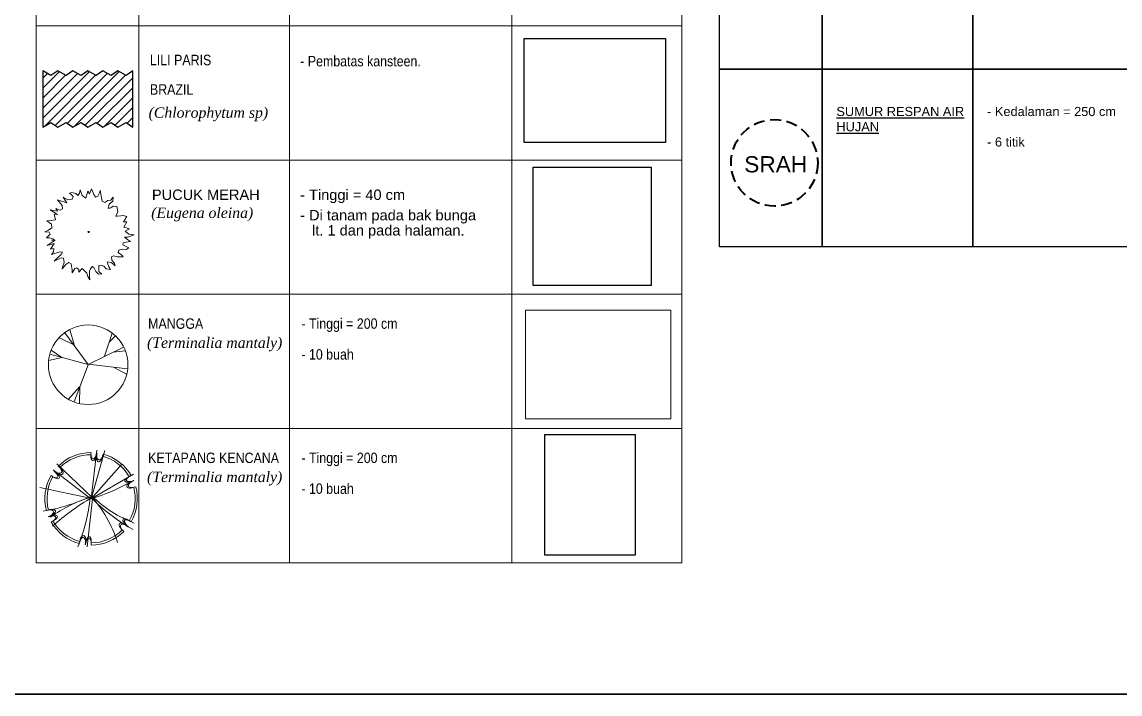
# Model space of a CAD drawing. Header units: millimetres. Extents: x -11 to 1625, y -267 to 180.
# Drawn here: x 869.45 to 894.19, y 119 to 134.15 of the extents above; entities that cross this region are included whole.
import ezdxf
from ezdxf.enums import TextEntityAlignment as Align

# ---------------------------------------------------------------- set-up
doc = ezdxf.new("R2010")
doc.units = ezdxf.units.MM
doc.linetypes.add('DASHED2', pattern=[0.375, 0.25, -0.125])
for name, color, linetype, lineweight in [('1', 1, 'Continuous', 40), ('GRS KOP', 1, 'Continuous', 35), ('kop', 7, 'Continuous', 20), ('not', 7, 'Continuous', 20), ('POHON', 84, 'Continuous', 0), ('TEXT KETERANGAN', 7, 'Continuous', 9), ('Trees', 62, 'Continuous', 18), ('u', 6, 'Continuous', 20)]:
    doc.layers.add(name, color=color, linetype=linetype, lineweight=lineweight)
doc.styles.add('ATTR', font='romans.shx', dxfattribs={"width": 0.8, "height": 1.735066})
doc.styles.add('BARU', font='complex.shx')
doc.styles.get("Standard").update_dxf_attribs({"font": 'ARIALUNI.TTF'})
doc.dimstyles.new('SK100', dxfattribs={"dimtxt": 0.25, "dimasz": 0.1, "dimexe": 0.1, "dimexo": 0, "dimgap": 0.15, "dimtad": 1, "dimdec": 0, "dimlfac": 100, "dimzin": 12, "dimdsep": 46, "dimtxsty": 'Standard', "dimblk": 'BULAT', "dimcen": 0.1, "dimclrd": 256, "dimclre": 256, "dimclrt": 256, "dimadec": 0, "dimazin": 3, "dimtfac": 1, "dimtdec": 0, "dimtofl": 0, "dimtmove": 0, "dimatfit": 3, "dimldrblk": 'BULAT', "dimfxl": 0, "dimtolj": 1, "dimtzin": 0, "dimlwd": -1, "dimlwe": -1, "dimarcsym": 0})
picture_1 = doc.add_image_def('image3.jpg', size_in_pixel=(300, 300))
picture_2 = doc.add_image_def('image4.jpg', size_in_pixel=(194, 259))
picture_3 = doc.add_image_def('image5.jpg', size_in_pixel=(796, 586))
picture_4 = doc.add_image_def('image8.jpg', size_in_pixel=(640, 480))

# ---------------------------------------------------------------- blocks, each defined once
blk = doc.blocks.new('kop')
at = {"layer": 'GRS KOP'}
blk.add_lwpolyline([(1, 54), (83, 54), (83, 1), (1, 1)], close=True, dxfattribs=at)
at = {"layer": 'kop', "style": 'BARU', "flags": 4}
for p, height in [((73.8, 5.4), 0.35), ((80.303, 5.382), 0.25), ((73.8, 4.9), 0.35), ((80.303, 4.882), 0.25), ((73.8, 4.4), 0.35), ((80.303, 4.382), 0.25)]:
    blk.add_attdef('-', p, '', height=height, dxfattribs=at)
at = {"layer": 'kop', "flags": 4}
for tag, p in [('AR-00', (78.057, 2.648)), ('00', (81.238, 2.647))]:
    blk.add_attdef(tag, text='', height=0.35, dxfattribs=at).set_placement(p, align=Align.MIDDLE)
blk = doc.blocks.new('pohon6')
for points in [[(0, 0.2664), (-0.0134, 0.2471), (-0.0184, 0.2321), (-0.0235, 0.2106), (-0.0268, 0.202), (-0.0486, 0.2235), (-0.0821, 0.2299), (-0.0922, 0.2084), (-0.0888, 0.1912), (-0.0905, 0.174), (-0.114, 0.1891), (-0.1223, 0.217), (-0.1458, 0.2299), (-0.1341, 0.2084), (-0.1374, 0.1891), (-0.1324, 0.1676), (-0.1475, 0.1547), (-0.1793, 0.1611), (-0.2162, 0.1676), (-0.2061, 0.1611), (-0.186, 0.1397), (-0.186, 0.1246), (-0.2045, 0.1203), (-0.2447, 0.1203), (-0.2196, 0.0967), (-0.2397, 0.0924), (-0.2028, 0.0645), (-0.2263, 0.0494), (-0.2631, 0.0494), (-0.2447, 0.0387), (-0.2363, 0.0236), (-0.2514, 0.015), (-0.2665, -0.0064), (-0.2682, -0.0215), (-0.2598, -0.015), (-0.2397, -0.0064), (-0.2263, -0.0193), (-0.233, -0.0451), (-0.2598, -0.0666), (-0.2162, -0.058), (-0.2564, -0.1074), (-0.2129, -0.0924), (-0.1911, -0.0988), (-0.1894, -0.1139), (-0.2078, -0.1375), (-0.1894, -0.1332), (-0.2129, -0.174), (-0.1693, -0.1397), (-0.1793, -0.159), (-0.1425, -0.1633), (-0.1475, -0.1912), (-0.1559, -0.217), (-0.1257, -0.1977), (-0.1039, -0.2041), (-0.0972, -0.2278), (-0.0955, -0.2535), (-0.0838, -0.2299), (-0.0687, -0.2278), (-0.0553, -0.2578), (-0.0486, -0.2406), (-0.0302, -0.217), (-0.0302, -0.2342), (-0.0218, -0.2127), (-0.0084, -0.2707), (-0.005, -0.2256), (0.0201, -0.26), (0.0235, -0.2385), (0.0436, -0.2492), (0.0536, -0.2664), (0.057, -0.2106), (0.0654, -0.1955), (0.0771, -0.2084), (0.0855, -0.2321), (0.1006, -0.2664), (0.0955, -0.217), (0.1039, -0.2041), (0.1307, -0.2106), (0.1542, -0.2299), (0.1626, -0.2364), (0.1458, -0.2041), (0.1408, -0.1826), (0.1542, -0.1719), (0.1927, -0.1783), (0.2095, -0.1848), (0.1894, -0.159), (0.1894, -0.1483), (0.2045, -0.1375), (0.2212, -0.144), (0.2061, -0.116), (0.2447, -0.0988), (0.2665, -0.101), (0.2916, -0.0967), (0.2631, -0.0881), (0.238, -0.0795), (0.2279, -0.0688), (0.2179, -0.0537), (0.2263, -0.0451), (0.2548, -0.043), (0.2782, -0.0322), (0.2832, -0.0129)], [(0.2849, -0.0129), (0.2615, -0.0236), (0.2481, -0.0193), (0.2279, -0.0107), (0.2296, 0.0043), (0.243, 0.0172), (0.2631, 0.0258), (0.2765, 0.0494), (0.2564, 0.0451), (0.2397, 0.0451), (0.2246, 0.0494), (0.2363, 0.0688), (0.2548, 0.0795), (0.2665, 0.0859), (0.2464, 0.0859), (0.2246, 0.0774), (0.2045, 0.0838), (0.2028, 0.0988), (0.2179, 0.1203), (0.2296, 0.1526), (0.2179, 0.1483), (0.1944, 0.1332), (0.181, 0.1418), (0.1827, 0.1654), (0.1927, 0.1869), (0.1894, 0.2063), (0.176, 0.1934), (0.1592, 0.1783), (0.1475, 0.1848), (0.1492, 0.202), (0.1559, 0.2321), (0.1374, 0.217), (0.1173, 0.2063), (0.124, 0.2235), (0.1257, 0.2686), (0.1089, 0.2385), (0.0821, 0.2235), (0.0788, 0.2535), (0.057, 0.2235), (0.0318, 0.2535), (0.0235, 0.2342), (0, 0.2664)]]:
    blk.add_lwpolyline(points)
blk.add_lwpolyline([(0.0017, 0.0086), (0, 0), (0.0084, 0.0021), (0.0101, 0.0064)], close=True)
blk = doc.blocks.new('Deciduous Tree 13 PV')
at = {"layer": 'POHON'}
for p, q in [((-0.266, 0.38), (-0.347, 0.655)), ((-0.271, 0.374), (-0.538, 0.509)), ((0.001, 0.001), (-0.438, 0.6)), ((0.311, 0.16), (0.454, 0.594)), ((0.401, 0.429), (0.511, 0.539)), ((-0.495, 0.136), (-0.695, 0.276)), ((0.001, 0.001), (0.664, 0.332)), ((0.473, 0.234), (0.697, 0.264)), ((-0.49, 0.136), (-0.748, 0.081)), ((0.001, 0.001), (-0.724, 0.197)), ((0, 0), (-0.261, -0.702)), ((0.001, 0.008), (0.74, -0.078)), ((0.478, -0.047), (0.721, -0.176)), ((-0.161, -0.414), (-0.376, -0.653)), ((-0.156, -0.414), (-0.166, -0.726))]:
    blk.add_line(p, q, dxfattribs=at)
blk.add_circle((0, 0), 0.75, dxfattribs=at)
at = {"layer": 'POHON', "style": 'ATTR', "width": 0.8, "flags": 9}
blk.add_attdef('ESTCODE', (0.001, 0.001), '', height=0.000003, rotation=180, dxfattribs=at)
blk = doc.blocks.new('POH1')
for p, q in [((0.05, -0.21), (0.81, 6.36)), ((0.05, -0.21), (1.89, 6.3)), ((0.13, 0.02), (-4.57, 4.49)), ((0.02, -0.21), (-5.08, 3.7)), ((0.05, -0.21), (4.16, 4.43)), ((0.05, -0.21), (5.8, 3.13)), ((-0.06, -0.14), (-6.86, 1.32))]:
    blk.add_line(p, q)
for centre, radius, start, end in [((0.05, -0.21), 6.25, 90, 135.0227), ((0.05, -0.21), 6.25, 82.7502, 83.2278), ((0.05, -0.21), 5.96, 90, 135.0227), ((0.05, -0.21), 5.96, 82.7502, 83.2278), ((0.05, -0.21), 5.96, 30, 75.0227), ((0.05, -0.21), 6.25, 30, 75.0227), ((0.05, -0.21), 6.25, 142.7502, 143.2278), ((0.05, -0.21), 5.96, 142.7502, 143.2278), ((0.05, -0.21), 6.25, 150, 195.0227), ((0.05, -0.21), 5.96, 150, 195.0227), ((-7.08, 24.06), 25.29, 286.3556, 299.2634), ((0.05, -0.21), 5.96, 22.7502, 23.2278), ((0.05, -0.21), 6.25, 22.7502, 23.2278), ((-10.04, 21.28), 23.43, 278.8909, 295.051), ((5.31, -17.57), 18.35, 106.8033, 125.7765), ((-13.31, -11.55), 17.78, 17.8032, 41.5209), ((11.41, 11.39), 15.87, 224.9427, 249.6513), ((0.05, -0.21), 5.96, 330, 15.0227), ((0.05, -0.21), 6.25, 330, 15.0227), ((17.96, -30.23), 35.05, 120.5334, 131.3202), ((-25.72, 2.83), 25.82, 338.2739, 353.6202), ((297.19, -37.09), 299.21, 172.9262, 174.1748), ((17.56, 17.05), 24.47, 224.1559, 241.0585), ((0.05, -0.21), 6.25, 202.7502, 203.2278), ((0.05, -0.21), 5.96, 202.7502, 203.2278), ((0.05, -0.21), 6.25, 210, 255.0227), ((0.05, -0.21), 5.96, 210, 255.0227), ((0.05, -0.21), 5.96, 270, 315.0227), ((0.05, -0.21), 5.96, 322.7502, 323.2278), ((0.05, -0.21), 6.25, 322.7502, 323.2278), ((0.05, -0.21), 6.25, 270, 315.0227), ((0.05, -0.21), 6.25, 262.7502, 263.2278), ((0.05, -0.21), 5.96, 262.7502, 263.2278)]:
    blk.add_arc(centre, radius, start, end)
for centre, major_axis, ratio, start_param, end_param in [((0.41, 5.99), (-0.115, -0.809), 0.450725, 4.712389, 7.927948), ((1.24, 5.87), (-0.147, -0.833), 0.498328, 4.647864, 7.899063), ((0.39, 5.7), (-0.109, -0.771), 0.450725, 4.712389, 7.927948), ((1.19, 5.58), (-0.14, -0.794), 0.498328, 4.647864, 7.899063), ((-5.14, 3.21), (0.643, -0.504), 0.450725, 4.712389, 7.927948), ((-4.89, 3.05), (0.613, -0.48), 0.450725, 4.712389, 7.927948), ((-4.62, 3.86), (0.648, -0.544), 0.498328, 4.647864, 7.899063), ((-4.4, 3.67), (0.618, -0.518), 0.498328, 4.647864, 7.899063), ((5.34, 2.45), (-0.723, -0.291), 0.450725, 4.712389, 7.927948), ((5.6, 2.58), (-0.758, -0.305), 0.450725, 4.712389, 7.927948), ((5.63, 1.7), (-0.758, -0.276), 0.498328, 4.647864, 7.899063), ((5.9, 1.8), (-0.795, -0.29), 0.498328, 4.647864, 7.899063), ((-5.81, -2.21), (0.795, 0.29), 0.498328, 4.647864, 7.899063), ((-5.53, -2.11), (0.758, 0.276), 0.498328, 4.647864, 7.899063), ((-5.5, -2.99), (0.758, 0.305), 0.450725, 4.712389, 7.927948), ((-5.24, -2.86), (0.723, 0.291), 0.450725, 4.712389, 7.927948), ((4.99, -3.46), (-0.613, 0.48), 0.450725, 4.712389, 7.927948), ((4.49, -4.09), (-0.618, 0.518), 0.498328, 4.647864, 7.899063), ((4.71, -4.28), (-0.648, 0.544), 0.498328, 4.647864, 7.899063), ((5.23, -3.62), (-0.643, 0.504), 0.450725, 4.712389, 7.927948), ((-1.15, -6.28), (0.147, 0.833), 0.498328, 4.647864, 7.899063), ((-1.09, -5.99), (0.14, 0.794), 0.498328, 4.647864, 7.899063), ((-0.32, -6.4), (0.115, 0.809), 0.450725, 4.712389, 7.927948), ((-0.3, -6.11), (0.109, 0.771), 0.450725, 4.712389, 7.927948)]:
    blk.add_ellipse(centre, major_axis=major_axis, ratio=ratio, start_param=start_param, end_param=end_param)
blk.add_point((0.05, -0.21))
blk.add_point((0.05, -0.21))
blk = doc.blocks.new('BULAT')
for p, q in [((-1, 0), (1, 0)), ((0, -1), (0, 1))]:
    blk.add_line(p, q)
blk.add_circle((0, 0), 0.5)
blk = doc.blocks.new('*D3030')
at = {"layer": 'Defpoints', "color": 0}
for p in [(869.427, 149.253), (864.262, 121.834), (864.969, 121.701)]:
    blk.add_point(p, dxfattribs=at)
at = {"layer": 'u'}
for p, q in [((869.427, 149.253), (870.233, 149.101)), ((870.116, 149.022), (864.988, 121.799)), ((864.262, 121.834), (865.067, 121.682))]:
    blk.add_line(p, q, dxfattribs=at)
at = {"layer": 'u', "xscale": 0.1, "yscale": 0.1, "zscale": 0.1}
for p, rotation in [((870.134, 149.12), 79.33193220774305), ((864.969, 121.701), 259.331932207743)]:
    blk.add_blockref('BULAT', p, dxfattribs=dict(at, rotation=rotation))
at = {"layer": 'u', "insert": (867.279, 135.462), "char_height": 0.25, "attachment_point": 5, "rotation": 79.3319}
blk.add_mtext('\\A1;2790', dxfattribs=at)

msp = doc.modelspace()

# ---------------------------------------------------------------- hatches: boundary and pattern name
at = {"layer": 'Trees'}
h = msp.add_hatch(dxfattribs=at)
h.set_pattern_fill('ANSI31', color=256, scale=0.05, style=0)
h.set_pattern_definition([(45, (850.76392, 123.60492), (-0.1122532, 0.1122532), [])])
h.paths.add_polyline_path([(871.9492732, 133.0457748), (871.7976068, 132.9402307), (871.6105621, 133.0457748), (871.4588957, 132.9402307), (871.2718511, 133.0457748), (871.1201847, 132.9402307), (870.93314, 133.0457748), (870.7814736, 132.9402307), (870.5944289, 133.0457748), (870.4427625, 132.9402307), (870.2557178, 133.0457748), (870.1040515, 132.9402307), (869.9170068, 133.0457748), (869.9170068, 131.7805782), (870.1040515, 131.8861223), (870.2557178, 131.7805782), (870.4427625, 131.8861223), (870.5944289, 131.7805782), (870.7814736, 131.8861223), (870.93314, 131.7805782), (871.1201847, 131.8861223), (871.2718511, 131.7805782), (871.4588957, 131.8861223), (871.6105621, 131.7805782), (871.7976068, 131.8861223), (871.9492732, 131.7805782)])

# ---------------------------------------------------------------- linework, layer by layer
for points in [[(887.4828099, 133.0843598), (885.1679525, 133.0843598), (885.1679525, 137.0878622), (887.4828099, 137.0878622)], [(890.8788593, 133.0843598), (887.4828099, 133.0843598), (887.4828099, 137.0878622), (890.8788593, 137.0878622)], [(895.8849727, 133.0843598), (890.8788593, 133.0843598), (890.8788593, 137.0878622), (895.8849727, 137.0878622)], [(887.4828099, 129.0808574), (885.1679525, 129.0808574), (885.1679525, 133.0843598), (887.4828099, 133.0843598)], [(890.8788593, 129.0808574), (887.4828099, 129.0808574), (887.4828099, 133.0843598), (890.8788593, 133.0843598)], [(895.8849727, 129.0808574), (890.8788593, 129.0808574), (890.8788593, 133.0843598), (895.8849727, 133.0843598)]]:
    msp.add_lwpolyline(points, close=True)
at = {"color": 51}
msp.add_lwpolyline([(871.9492732, 133.0457748), (871.7976068, 132.9402307), (871.6105621, 133.0457748), (871.4588957, 132.9402307), (871.2718511, 133.0457748), (871.1201847, 132.9402307), (870.93314, 133.0457748), (870.7814736, 132.9402307), (870.5944289, 133.0457748), (870.4427625, 132.9402307), (870.2557178, 133.0457748), (870.1040515, 132.9402307), (869.9170068, 133.0457748), (869.9170068, 131.7805782), (870.1040515, 131.8861223), (870.2557178, 131.7805782), (870.4427625, 131.8861223), (870.5944289, 131.7805782), (870.7814736, 131.8861223), (870.93314, 131.7805782), (871.1201847, 131.8861223), (871.2718511, 131.7805782), (871.4588957, 131.8861223), (871.6105621, 131.7805782), (871.7976068, 131.8861223), (871.9492732, 131.7805782)], close=True, dxfattribs=at)
at = {"layer": '1', "linetype": 'DASHED2', "lineweight": 40}
msp.add_circle((886.4048758, 130.9724477), 0.9759981, dxfattribs=at)
at = {"layer": 'TEXT KETERANGAN'}
for points in [[(872.0851542, 134.0619332), (869.7702967, 134.0619332), (869.7702967, 137.0878622), (872.0851542, 137.0878622)], [(875.4812036, 134.0619332), (872.0851542, 134.0619332), (872.0851542, 137.0878622), (875.4812036, 137.0878622)], [(880.4873169, 134.0619332), (875.4812036, 134.0619332), (875.4812036, 137.0878622), (880.4873169, 137.0878622)], [(880.4873169, 137.0878622), (884.323397, 137.0878622), (884.323397, 134.0619332), (880.4873169, 134.0619332)], [(872.0851542, 131.0360041), (869.7702967, 131.0360041), (869.7702967, 134.0619332), (872.0851542, 134.0619332)], [(875.4812036, 131.0360041), (872.0851542, 131.0360041), (872.0851542, 134.0619332), (875.4812036, 134.0619332)], [(880.4873169, 131.0360041), (875.4812036, 131.0360041), (875.4812036, 134.0619332), (880.4873169, 134.0619332)], [(880.4873169, 134.0619332), (884.323397, 134.0619332), (884.323397, 131.0360041), (880.4873169, 131.0360041)], [(872.0851542, 128.0100751), (869.7702967, 128.0100751), (869.7702967, 131.0360041), (872.0851542, 131.0360041)], [(875.4812036, 128.0100751), (872.0851542, 128.0100751), (872.0851542, 131.0360041), (875.4812036, 131.0360041)], [(880.4873169, 128.0100751), (875.4812036, 128.0100751), (875.4812036, 131.0360041), (880.4873169, 131.0360041)], [(880.4873169, 131.0360041), (884.323397, 131.0360041), (884.323397, 128.0100751), (880.4873169, 128.0100751)], [(872.0851542, 124.984146), (869.7702967, 124.984146), (869.7702967, 128.0100751), (872.0851542, 128.0100751)], [(875.4812036, 124.984146), (872.0851542, 124.984146), (872.0851542, 128.0100751), (875.4812036, 128.0100751)], [(880.4873169, 124.984146), (875.4812036, 124.984146), (875.4812036, 128.0100751), (880.4873169, 128.0100751)], [(880.4873169, 128.0100751), (884.323397, 128.0100751), (884.323397, 124.984146), (880.4873169, 124.984146)], [(872.0851542, 121.9582169), (869.7702967, 121.9582169), (869.7702967, 124.984146), (872.0851542, 124.984146)], [(875.4812036, 121.9582169), (872.0851542, 121.9582169), (872.0851542, 124.984146), (875.4812036, 124.984146)], [(880.4873169, 121.9582169), (875.4812036, 121.9582169), (875.4812036, 124.984146), (880.4873169, 124.984146)], [(880.4873169, 124.984146), (884.323397, 124.984146), (884.323397, 121.9582169), (880.4873169, 121.9582169)]]:
    msp.add_lwpolyline(points, close=True, dxfattribs=at)

# ---------------------------------------------------------------- block references
at = {"layer": 'POHON', "xscale": 3.553027007161401, "yscale": 3.553027007161401, "zscale": 3.553027007161401, "rotation": 290.9253819340133}
msp.add_blockref('pohon6', (870.930872, 129.4256773), dxfattribs=at)
at = {"layer": 'POHON'}
for name, p, xscale, yscale, zscale in [('Deciduous Tree 13 PV', (870.941998, 126.4233019), 1.195661951756673, 1.195661951756673, 1.195661951756673), ('POH1', (870.9999601, 123.4367122), 0.1667572406015776, 0.1667572406015776, 0.1667572406015776)]:
    msp.add_blockref(name, p, dxfattribs=dict(at, xscale=xscale, yscale=yscale, zscale=zscale))
at = {"layer": 'TEXT KETERANGAN'}
msp.add_blockref('kop', (827.2141618, 118), dxfattribs=at)

# ---------------------------------------------------------------- texts
at = {"char_height": 0.206076144, "width": 3.593599266, "attachment_point": 1}
for s, insert in [('{\\LSUMUR RESPAN AIR HUJAN}', (887.8025548, 132.2341383)), ('- Kedalaman = 250 cm\\P\\P- 6 titik', (891.1986042, 132.2341383))]:
    msp.add_mtext(s, dxfattribs=dict(at, insert=insert))
at = {"lineweight": 9, "insert": (885.7252095, 131.1241473), "char_height": 0.36599931, "attachment_point": 1}
msp.add_mtext_dynamic_manual_height_columns('SRAH', width=0.701531431, gutter_width=12.5, heights=[0], dxfattribs=at)
at = {"layer": 'not', "width": 0.85}
for s, height, p in [('LILI PARIS ', 0.235254566, (872.3344947, 133.1739321)), ('- Pembatas kansteen.', 0.235254566, (875.7210775, 133.1475415)), ('BRAZIL', 0.23525457, (872.3344947, 132.5102862)), ('MANGGA', 0.23525457, (872.2934582, 127.2327542)), ('- Tinggi = 200 cm', 0.235254566, (875.7468802, 127.2327542)), ('- 10 buah', 0.23525457, (875.7468802, 126.5387229)), ('KETAPANG KENCANA ', 0.235254566, (872.2934582, 124.2068252)), ('- Tinggi = 200 cm', 0.235254566, (875.7468802, 124.2068252)), ('- 10 buah', 0.23525457, (875.7468802, 123.5127938))]:
    msp.add_text(s, height=height, dxfattribs=at).set_placement(p)
at = {"layer": 'not'}
for s, p in [('PUCUK MERAH', (872.3794075, 130.1367608)), ('- Tinggi = 40 cm', (875.718598, 130.1367608)), ('- Di tanam pada bak bunga', (875.718598, 129.6765082))]:
    msp.add_text(s, height=0.235254566, dxfattribs=at).set_placement(p)
at = {"layer": 'not', "char_height": 0.235254566, "attachment_point": 1}
for s, width, insert in [('{\\fRomantic|b0|i1|c2|p2;(Chlorophytum sp)}', 7.391497973, (872.3036571, 132.2239654)), ('{\\fRomantic|b0|i1|c2|p2;(Eugena oleina)}', 6.945771416, (872.3625098, 129.9666101)), ('{\\fRomantic|b0|i1|c2|p2;(Terminalia mantaly)}', 7.391497973, (872.2679776, 127.0387259)), ('{\\fRomantic|b0|i1|c2|p2;(Terminalia mantaly)}', 7.391497973, (872.2679776, 124.0127969))]:
    msp.add_mtext_dynamic_manual_height_columns(s, width=width, gutter_width=1.25, heights=[0], dxfattribs=dict(at, insert=insert))
at = {"layer": 'not', "insert": (875.8967088, 129.5704432), "char_height": 0.235254566, "width": 4.50530796, "attachment_point": 1}
msp.add_mtext(' lt. 1 dan pada halaman.', dxfattribs=at)

# ---------------------------------------------------------------- dimensions: what is measured, and where the dimension line sits
at = {"layer": 'u'}
dim = msp.add_aligned_dim(p1=(869.4274434, 149.2531321), p2=(864.2623394, 121.8338386), distance=0.7192507, dimstyle='SK100', dxfattribs=at)
dim.commit()
dim.dimension.update_dxf_attribs({"geometry": '*D3030', "text_midpoint": (867.2787824, 135.4617512)})

# ---------------------------------------------------------------- pictures from other files: only their frames are drawn
image = msp.add_image(picture_3, insert=(880.7651111, 131.4286858), size_in_units=(3.1850183, 2.3447496))
image.dxf.flags = 7
image = msp.add_image(picture_1, insert=(880.966228, 128.2116443), size_in_units=(2.6634687, 2.6634687))
image.dxf.flags = 7
image = msp.add_image(picture_2, insert=(881.2361856, 122.1327053), size_in_units=(2.0356547, 2.717704))
image.dxf.flags = 7
image = msp.add_image(picture_4, insert=(880.7967465, 125.2014368), size_in_units=(3.2733196, 2.4549897), dxfattribs=at)
image.dxf.flags = 7

doc.saveas('drawing.dxf')
